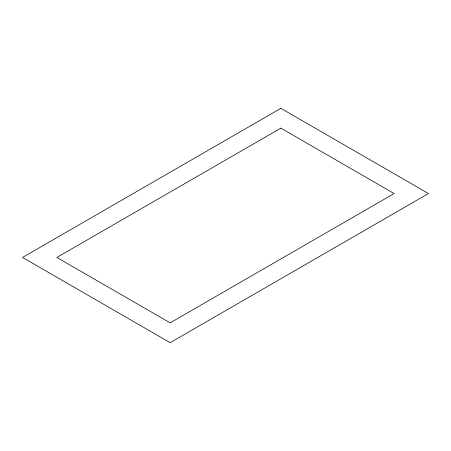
<?xml version="1.0" encoding="UTF-8"?>
<svg xmlns="http://www.w3.org/2000/svg" width="451" height="451" viewBox="0 0 451 451"><rect width="100%" height="100%" fill="white"/><g stroke="black" fill="none" stroke-linecap="round" stroke-linejoin="round"><path stroke-width="0.68" d="M280.849 108.33L22.55 257.453L170.151 342.67L428.45 193.547L280.849 108.33M280.849 128.14L56.865 257.453L170.151 322.86L394.135 193.547L280.849 128.14"/></g></svg>
